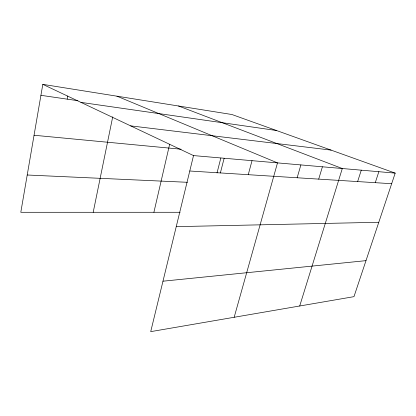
<?xml version="1.0" encoding="UTF-8"?>
<svg xmlns="http://www.w3.org/2000/svg" width="416" height="416" viewBox="0 0 416 416"><rect width="100%" height="100%" fill="white"/><g stroke="black" fill="none" stroke-linecap="round" stroke-linejoin="round"><path stroke-width="0.62" d="M42.806 84.36L193.518 155.584L150.712 331.64L353.974 296.655L395.2 173.124L231.936 114.52L42.806 84.36L20.8 212.295L180.123 212.28M67.2 99.143L67.766 96.028M93.2 212.29L112.71 116.865M153.904 212.28L169.645 144.305M217.012 172.968L220.818 158.07M220.376 172.931L224.151 158.246M248.253 174.689L252.023 160.675M234.172 317.278L277.503 162.89L116.938 96.179M297.144 177.762L300.882 164.923M318.703 179.119L322.41 166.795M299.707 305.999L342.3 168.527L178.516 105.997M357.635 181.568L361.265 170.175M375.268 182.681L378.851 171.704M162.978 281.2L365.992 260.65M176.238 226.647L378.799 222.274M27.217 175.001L187.413 182.296M189.769 171.007L391.669 183.711M193.518 155.584L395.2 173.124M34.055 135.252L181.069 149.214M130.634 125.866L331.079 150.108M80.948 102.383L276.468 130.504M40.924 95.321L77.927 100.703"/></g></svg>
